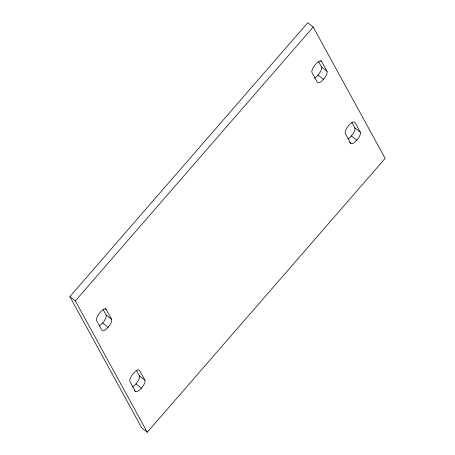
<?xml version="1.0" encoding="UTF-8"?>
<svg xmlns="http://www.w3.org/2000/svg" width="455" height="455" viewBox="0 0 455 455"><rect width="100%" height="100%" fill="white"/><g stroke="black" fill="none" stroke-linecap="round" stroke-linejoin="round"><path stroke-width="0.68" d="M69.854 296.603L307.739 22.75L313.216 27.021L385.146 158.397L147.261 432.25L141.784 427.979L69.854 296.603L75.337 300.874L147.261 432.25M75.337 300.874L313.216 27.021M320.508 60.612L321.605 61.465L326.991 71.298A7.422 2.605 -52.1 0 1 323.516 79.306A7.422 2.605 -52.1 0 1 317.357 82.389L311.971 72.555A7.422 2.605 -52.1 0 1 315.44 64.553A7.422 2.605 -52.1 0 1 321.605 61.465M318.483 61.493L321.509 67.027L326.991 71.298M318.039 75.035L323.516 79.306M351.812 122.378L354.843 127.912L360.32 132.183A7.422 2.605 -52.1 0 1 356.851 140.185A7.422 2.605 -52.1 0 1 350.686 143.274L349.588 142.421M351.368 135.914L356.851 140.185M105.105 308.581L106.203 309.434L111.589 319.274A7.422 2.605 -52.1 0 1 108.114 327.276A7.422 2.605 -52.1 0 1 101.954 330.364L96.568 320.53A7.422 2.605 -52.1 0 1 100.037 312.522A7.422 2.605 -52.1 0 1 106.203 309.434M103.08 309.468L106.106 315.002L111.589 319.274M102.637 323.004L108.114 327.276M136.415 370.353L139.44 375.887L144.923 380.158A7.422 2.605 -52.1 0 1 141.448 388.161A7.422 2.605 -52.1 0 1 135.289 391.249L134.191 390.396M135.971 383.889L141.448 388.161M360.32 132.183L354.934 122.344A7.422 2.605 -52.1 0 0 348.775 125.432A7.422 2.605 -52.1 0 0 345.299 133.44L350.686 143.274M144.923 380.158L139.537 370.325A7.422 2.605 -52.1 0 0 133.372 373.407A7.422 2.605 -52.1 0 0 129.903 381.415L135.289 391.249M139.44 375.887A7.422 2.605 -52.1 0 1 137.876 381.318A7.422 2.605 -52.1 0 1 132.559 386.881M354.843 127.912A7.422 2.605 -52.1 0 1 353.279 133.343A7.422 2.605 -52.1 0 1 347.956 138.906M106.106 315.002A7.422 2.605 -52.1 0 1 104.548 320.434A7.422 2.605 -52.1 0 1 99.224 325.996M321.509 67.027A7.422 2.605 -52.1 0 1 319.945 72.459A7.422 2.605 -52.1 0 1 314.627 78.021"/></g></svg>
